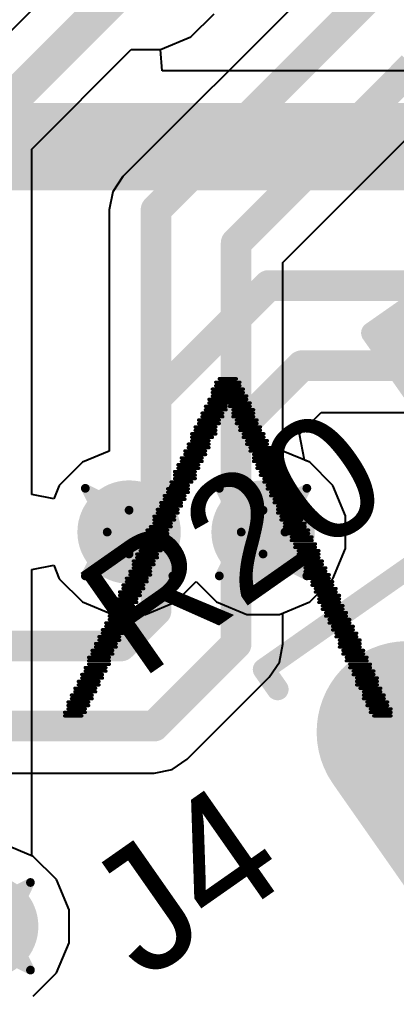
# Model space of a CAD drawing. Header units: inches. Extents: x -8 to 386, y -12 to 64.
# Drawn here: x 18.86 to 21.05, y -4.39 to 1.27 of the extents above; entities that cross this region are included whole.
import ezdxf

# ---------------------------------------------------------------- set-up
doc = ezdxf.new("R2010")
doc.units = ezdxf.units.IN
for name, color, linetype in [('Board_outline', 216, 'Continuous'), ('Bottom Layer', 5, 'Continuous'), ('Bottom Overlay', 54, 'Continuous'), ('Bottom Solder', 6, 'Continuous'), ('Drill Drawing', 1, 'Continuous'), ('Mechanical 13', 56, 'Continuous'), ('Multi-Layer', 9, 'Continuous'), ('Pad Holes', 156, 'Continuous'), ('Top Layer', 1, 'Continuous'), ('Top Overlay', 2, 'Continuous'), ('Top Paste', 8, 'Continuous'), ('Top Solder', 216, 'Continuous'), ('Via Holes', 16, 'Continuous')]:
    doc.layers.add(name, color=color, linetype=linetype)
doc.styles.add('Arial', font='', dxfattribs={"height": 0.2})
doc.styles.get('Arial').set_extended_font_data('Arial')

msp = doc.modelspace()

# ---------------------------------------------------------------- hatches: boundary and pattern name
at = {"layer": 'Bottom Layer'}
h = msp.add_hatch(color=5, dxfattribs=at)
edge = h.paths.add_edge_path()
edge.add_arc((19.4955, -1.7018), 0.3, 0, 360)
h = msp.add_hatch(color=5, dxfattribs=at)
edge = h.paths.add_edge_path()
edge.add_arc((20.2733, -1.7018), 0.3, 0, 360)
h = msp.add_hatch(color=5, dxfattribs=at)
edge = h.paths.add_edge_path()
edge.add_arc((21.6844, -3.6798), 0.425, 215, 395)
edge.add_line((22.0325, -3.4361), (21.4589, -2.6169))
edge.add_arc((21.1108, -2.8607), 0.425, 35, 215)
edge.add_line((20.7627, -3.1045), (21.3362, -3.9236))
h = msp.add_hatch(color=5, dxfattribs=at)
edge = h.paths.add_edge_path()
edge.add_arc((18.669, -3.9878), 0.3, 0, 360)
at = {"layer": 'Bottom Solder'}
h = msp.add_hatch(color=6, dxfattribs=at)
edge = h.paths.add_edge_path()
edge.add_arc((21.6844, -3.6798), 0.5266, 215, 395)
edge.add_line((22.1157, -3.3778), (21.5422, -2.5586))
edge.add_arc((21.1108, -2.8607), 0.5266, 35, 215)
edge.add_line((20.6794, -3.1627), (21.253, -3.9819))
at = {"layer": 'Multi-Layer'}
h = msp.add_hatch(color=9, dxfattribs=at)
edge = h.paths.add_edge_path()
edge.add_arc((21.6844, -3.6798), 0.425, 215, 395)
edge.add_line((22.0325, -3.4361), (21.4589, -2.6169))
edge.add_arc((21.1108, -2.8607), 0.425, 35, 215)
edge.add_line((20.7627, -3.1045), (21.3362, -3.9236))
at = {"layer": 'Pad Holes'}
h = msp.add_hatch(color=7, dxfattribs=at)
edge = h.paths.add_edge_path()
edge.add_arc((21.6844, -3.6798), 0.225, 215, 395)
edge.add_line((21.8687, -3.5508), (21.2951, -2.7316))
edge.add_arc((21.1108, -2.8607), 0.225, 35, 215)
edge.add_line((20.9265, -2.9897), (21.5001, -3.8089))
at = {"layer": 'Top Layer'}
for points in [[(21.6434, -0.1391), (22.1533, -0.8673), (21.5291, -1.3044), (21.0192, -0.5761)], [(23.5817, -7.2571), (25.3152, -6.0433), (22.4076, -1.8909), (20.6742, -3.1046)]]:
    msp.add_hatch(color=1, dxfattribs=at).paths.add_polyline_path(points)
h = msp.add_hatch(color=1, dxfattribs=at)
edge = h.paths.add_edge_path()
edge.add_arc((19.4955, -1.7018), 0.3, 0, 360)
h = msp.add_hatch(color=1, dxfattribs=at)
edge = h.paths.add_edge_path()
edge.add_arc((20.2733, -1.7018), 0.3, 0, 360)
h = msp.add_hatch(color=1, dxfattribs=at)
edge = h.paths.add_edge_path()
edge.add_arc((21.6844, -3.6798), 0.425, 215, 395)
edge.add_line((22.0325, -3.4361), (21.4589, -2.6169))
edge.add_arc((21.1108, -2.8607), 0.425, 35, 215)
edge.add_line((20.7627, -3.1045), (21.3362, -3.9236))
h = msp.add_hatch(color=1, dxfattribs=at)
edge = h.paths.add_edge_path()
edge.add_arc((18.669, -3.9878), 0.3, 0, 360)
at = {"layer": 'Top Paste'}
msp.add_hatch(color=8, dxfattribs=at).paths.add_polyline_path([(21.6434, -0.1391), (22.1533, -0.8673), (21.5291, -1.3044), (21.0192, -0.5761)])
at = {"layer": 'Top Solder'}
msp.add_hatch(color=216, dxfattribs=at).paths.add_polyline_path([(21.6683, 0.0024), (22.2948, -0.8923), (21.5041, -1.4459), (20.8777, -0.5512)])
h = msp.add_hatch(color=216, dxfattribs=at)
edge = h.paths.add_edge_path()
edge.add_arc((21.6844, -3.6798), 0.5266, 215, 395)
edge.add_line((22.1157, -3.3778), (21.5422, -2.5586))
edge.add_arc((21.1108, -2.8607), 0.5266, 35, 215)
edge.add_line((20.6794, -3.1627), (21.253, -3.9819))
at = {"layer": 'Via Holes'}
h = msp.add_hatch(color=7, dxfattribs=at)
edge = h.paths.add_edge_path()
edge.add_arc((19.4955, -1.7018), 0.15, 0, 360)
h = msp.add_hatch(color=7, dxfattribs=at)
edge = h.paths.add_edge_path()
edge.add_arc((20.2733, -1.7018), 0.15, 0, 360)

# ---------------------------------------------------------------- linework, layer by layer
at = {"layer": 'Board_outline', "const_width": 0.254}
msp.add_lwpolyline([(37.5368, 13.3604, 1), (-7.4632, 13.3604, 1)], format="xyb", close=True, dxfattribs=at)
at = {"layer": 'Bottom Layer'}
for p, q in [((19.8541, 1.1697), (19.9885, 1.3041)), ((19.6784, 1.097), (19.8541, 1.1697)), ((19.6873, 0.9737), (19.6784, 1.097)), ((29.434, 0.9737), (19.6873, 0.9737)), ((20.4844, -1.1346), (20.6104, -1.0085)), ((20.6104, -1.0085), (22.7728, -1.0085)), ((20.5142, -1.2844), (20.4844, -1.1346)), ((20.5439, -1.2967), (20.5142, -1.2844)), ((20.6783, -1.4311), (20.5439, -1.2967)), ((20.7511, -1.6068), (20.6783, -1.4311)), ((20.7511, -1.7968), (20.7511, -1.6068)), ((20.6783, -1.9725), (20.7511, -1.7968)), ((20.5439, -2.1069), (20.6783, -1.9725)), ((20.3887, -2.1712), (20.5439, -2.1069)), ((20.3887, -2.3515), (20.3887, -2.1712)), ((20.368, -2.4556), (20.3887, -2.3515)), ((20.3091, -2.5438), (20.368, -2.4556)), ((19.8336, -3.0193), (20.3091, -2.5438)), ((20.3091, -2.5438), (20.3091, -2.5438)), ((19.7454, -3.0782), (19.8336, -3.0193)), ((9.5901, -3.0989), (19.6413, -3.0989)), ((19.6413, -3.0989), (19.7454, -3.0782)), ((18.9397, -3.5827), (18.764, -3.51)), ((19.0741, -3.7171), (18.9397, -3.5827)), ((19.1468, -3.8928), (19.0741, -3.7171)), ((19.1468, -4.0828), (19.1468, -3.8928)), ((19.0741, -4.2585), (19.1468, -4.0828)), ((18.9397, -4.3929), (19.0741, -4.2585))]:
    msp.add_line(p, q, dxfattribs=at)
for points, const_width in [([(18.1864, 0.5334), (29.6164, 0.5334)], 0.508), ([(19.652, -0.9251), (20.3053, -0.2718)], 0.1778), ([(20.3053, -0.2718), (23.0779, -0.2718)], 0.1778), ([(20.1168, -1.1176), (20.4978, -0.7366)], 0.1778), ([(20.4978, -0.7366), (22.8854, -0.7366)], 0.1778), ([(19.652, -1.5453), (19.652, -0.9251)], 0.1778), ([(20.1168, -1.5453), (20.1168, -1.1176)], 0.1778), ([(19.4955, -1.7018), (19.652, -1.5453)], 0.1778), ([(20.1168, -1.5453), (20.2733, -1.7018)], 0.1778), ([(19.4955, -1.7018), (19.652, -1.8583)], 0.1778), ([(20.1168, -1.8583), (20.2733, -1.7018)], 0.1778), ([(19.652, -2.159), (19.652, -1.8583)], 0.1778), ([(20.1168, -2.3515), (20.1168, -1.8583)], 0.1778), ([(19.4488, -2.3622), (19.652, -2.159)], 0.1778), ([(19.6413, -2.827), (20.1168, -2.3515)], 0.1778), ([(10.2039, -2.3622), (19.4488, -2.3622)], 0.1778), ([(9.5901, -2.827), (19.6413, -2.827)], 0.1778)]:
    msp.add_lwpolyline(points, dxfattribs=dict(at, const_width=const_width))
at = {"layer": 'Bottom Layer', "const_width": 0.0889}
for points in [[(20.2608, -0.2718, 1), (20.3497, -0.2718, 1)], [(20.2608, -0.2718, 1), (20.3497, -0.2718, 1)], [(20.4534, -0.7366, 1), (20.5422, -0.7366, 1)], [(20.4534, -0.7366, 1), (20.5422, -0.7366, 1)], [(19.6075, -0.9251, 1), (19.6964, -0.9251, 1)], [(19.6075, -0.9251, 1), (19.6964, -0.9251, 1)], [(20.0724, -1.1176, 1), (20.1612, -1.1176, 1)], [(20.0724, -1.1176, 1), (20.1612, -1.1176, 1)], [(19.6075, -1.5453, 1), (19.6964, -1.5453, 1)], [(19.6075, -1.5453, 1), (19.6964, -1.5453, 1)], [(20.0724, -1.5453, 1), (20.1612, -1.5453, 1)], [(20.0724, -1.5453, 1), (20.1612, -1.5453, 1)], [(19.451, -1.7018, 1), (19.5399, -1.7018, 1)], [(19.451, -1.7018, 1), (19.5399, -1.7018, 1)], [(20.2288, -1.7018, 1), (20.3177, -1.7018, 1)], [(20.2288, -1.7018, 1), (20.3177, -1.7018, 1)], [(19.6075, -1.8583, 1), (19.6964, -1.8583, 1)], [(19.6075, -1.8583, 1), (19.6964, -1.8583, 1)], [(20.0724, -1.8583, 1), (20.1612, -1.8583, 1)], [(20.0724, -1.8583, 1), (20.1612, -1.8583, 1)], [(19.6075, -2.159, 1), (19.6964, -2.159, 1)], [(19.6075, -2.159, 1), (19.6964, -2.159, 1)], [(20.0724, -2.3515, 1), (20.1612, -2.3515, 1)], [(20.0724, -2.3515, 1), (20.1612, -2.3515, 1)], [(19.4043, -2.3622, 1), (19.4932, -2.3622, 1)], [(19.4043, -2.3622, 1), (19.4932, -2.3622, 1)], [(19.5969, -2.827, 1), (19.6858, -2.827, 1)], [(19.5969, -2.827, 1), (19.6858, -2.827, 1)]]:
    msp.add_lwpolyline(points, format="xyb", close=True, dxfattribs=at)
at = {"layer": 'Bottom Overlay', "const_width": 0.0199}
for points in [[(19.9988, -0.833), (20.1384, -0.833)], [(19.9988, -0.8529), (20.1384, -0.8529)], [(20.0188, -0.813), (20.1185, -0.813)], [(19.9789, -0.8729), (20.1583, -0.8729)], [(19.9789, -0.8928), (20.1583, -0.8928)], [(19.9789, -0.9127), (20.1783, -0.9127)], [(19.9589, -0.9327), (20.1783, -0.9327)], [(19.9589, -0.9526), (20.1982, -0.9526)], [(19.9191, -1.0124), (20.0387, -1.0124)], [(19.939, -0.9726), (20.0586, -0.9726)], [(19.939, -0.9925), (20.0586, -0.9925)], [(20.0786, -0.9726), (20.1982, -0.9726)], [(20.0985, -0.9925), (20.2182, -0.9925)], [(20.0985, -1.0124), (20.2182, -1.0124)], [(19.8991, -1.0523), (20.0188, -1.0523)], [(19.8991, -1.0723), (20.0188, -1.0723)], [(19.9191, -1.0324), (20.0387, -1.0324)], [(20.0985, -1.0324), (20.2182, -1.0324)], [(20.1185, -1.0523), (20.2381, -1.0523)], [(20.1185, -1.0723), (20.2381, -1.0723)], [(19.8592, -1.1321), (19.9988, -1.1321)], [(19.8792, -1.0922), (19.9988, -1.0922)], [(19.8792, -1.1121), (19.9988, -1.1121)], [(20.1384, -1.0922), (20.258, -1.0922)], [(20.1384, -1.1121), (20.258, -1.1121)], [(20.1583, -1.1321), (20.278, -1.1321)], [(19.8393, -1.1919), (19.9589, -1.1919)], [(19.8592, -1.152), (19.9789, -1.152)], [(19.8592, -1.172), (19.9589, -1.172)], [(20.1583, -1.152), (20.278, -1.152)], [(20.1783, -1.172), (20.2979, -1.172)], [(20.1783, -1.1919), (20.2979, -1.1919)], [(19.8194, -1.2318), (19.939, -1.2318)], [(19.8194, -1.2517), (19.939, -1.2517)], [(19.8393, -1.2118), (19.9589, -1.2118)], [(20.1982, -1.2118), (20.3179, -1.2118)], [(20.1982, -1.2318), (20.3179, -1.2318)], [(20.2182, -1.2517), (20.3378, -1.2517)], [(19.7795, -1.3115), (19.8991, -1.3115)], [(19.7994, -1.2717), (19.9191, -1.2717)], [(19.7994, -1.2916), (19.9191, -1.2916)], [(20.2182, -1.2717), (20.3378, -1.2717)], [(20.2182, -1.2916), (20.3378, -1.2916)], [(20.2381, -1.3115), (20.3577, -1.3115)], [(19.7595, -1.3514), (19.8792, -1.3514)], [(19.7795, -1.3315), (19.8991, -1.3315)], [(20.2381, -1.3315), (20.3577, -1.3315)], [(20.258, -1.3514), (20.3777, -1.3514)], [(19.7396, -1.4112), (19.8592, -1.4112)], [(19.7595, -1.3714), (19.8792, -1.3714)], [(19.7595, -1.3913), (19.8792, -1.3913)], [(20.258, -1.3714), (20.3777, -1.3714)], [(20.278, -1.3913), (20.3976, -1.3913)], [(20.278, -1.4112), (20.3976, -1.4112)], [(19.7197, -1.4511), (19.8393, -1.4511)], [(19.7197, -1.4711), (19.8393, -1.4711)], [(19.7396, -1.4312), (19.8393, -1.4312)], [(20.2979, -1.4312), (20.4176, -1.4312)], [(20.2979, -1.4511), (20.4176, -1.4511)], [(20.3179, -1.4711), (20.4375, -1.4711)], [(19.6798, -1.5309), (19.7994, -1.5309)], [(19.6997, -1.491), (19.8194, -1.491)], [(19.6997, -1.5109), (19.8194, -1.5109)], [(20.3179, -1.491), (20.4375, -1.491)], [(20.3378, -1.5109), (20.4574, -1.5109)], [(20.3378, -1.5309), (20.4574, -1.5309)], [(19.6598, -1.5708), (19.7795, -1.5708)], [(19.6598, -1.5907), (19.7795, -1.5907)], [(19.6798, -1.5508), (19.7994, -1.5508)], [(20.3577, -1.5508), (20.4574, -1.5508)], [(20.3577, -1.5708), (20.4774, -1.5708)], [(20.3577, -1.5907), (20.4774, -1.5907)], [(19.6399, -1.6106), (19.7595, -1.6106)], [(19.6399, -1.6306), (19.7595, -1.6306)], [(19.6399, -1.6505), (19.7396, -1.6505)], [(20.3777, -1.6106), (20.4973, -1.6106)], [(20.3777, -1.6306), (20.4973, -1.6306)], [(20.3976, -1.6505), (20.5173, -1.6505)], [(19.6, -1.6904), (19.7197, -1.6904)], [(19.62, -1.6705), (19.7396, -1.6705)], [(20.3976, -1.6705), (20.5173, -1.6705)], [(20.4176, -1.6904), (20.5372, -1.6904)], [(19.5801, -1.7502), (19.6997, -1.7502)], [(19.6, -1.7103), (19.7197, -1.7103)], [(19.6, -1.7303), (19.7197, -1.7303)], [(20.4176, -1.7103), (20.5372, -1.7103)], [(20.4375, -1.7303), (20.5571, -1.7303)], [(20.4375, -1.7502), (20.5571, -1.7502)], [(19.5601, -1.7901), (19.6798, -1.7901)], [(19.5601, -1.81), (19.6798, -1.81)], [(19.5801, -1.7702), (19.6997, -1.7702)], [(20.4574, -1.7702), (20.5771, -1.7702)], [(20.4574, -1.7901), (20.5771, -1.7901)], [(20.4774, -1.81), (20.597, -1.81)], [(19.5202, -1.8699), (19.6399, -1.8699)], [(19.5402, -1.83), (19.6598, -1.83)], [(19.5402, -1.8499), (19.6598, -1.8499)], [(20.4774, -1.83), (20.597, -1.83)], [(20.4774, -1.8499), (20.597, -1.8499)], [(20.4973, -1.8699), (20.617, -1.8699)], [(19.5003, -1.9297), (19.62, -1.9297)], [(19.5202, -1.8898), (19.6399, -1.8898)], [(19.5202, -1.9097), (19.62, -1.9097)], [(20.4973, -1.8898), (20.617, -1.8898)], [(20.5173, -1.9097), (20.6369, -1.9097)], [(20.5173, -1.9297), (20.6369, -1.9297)], [(19.4804, -1.9696), (19.6, -1.9696)], [(19.4804, -1.9895), (19.6, -1.9895)], [(19.5003, -1.9496), (19.62, -1.9496)], [(20.5372, -1.9496), (20.6568, -1.9496)], [(20.5372, -1.9696), (20.6568, -1.9696)], [(20.5571, -1.9895), (20.6768, -1.9895)], [(19.4604, -2.0094), (19.5801, -2.0094)], [(19.4604, -2.0294), (19.5801, -2.0294)], [(20.5571, -2.0094), (20.6768, -2.0094)], [(20.5771, -2.0294), (20.6967, -2.0294)], [(19.4205, -2.0892), (19.5402, -2.0892)], [(19.4405, -2.0493), (19.5601, -2.0493)], [(19.4405, -2.0693), (19.5601, -2.0693)], [(20.5771, -2.0493), (20.6967, -2.0493)], [(20.597, -2.0693), (20.7167, -2.0693)], [(20.597, -2.0892), (20.7167, -2.0892)], [(19.4006, -2.1291), (19.5202, -2.1291)], [(19.4006, -2.149), (19.5202, -2.149)], [(19.4205, -2.1091), (19.5402, -2.1091)], [(20.597, -2.1091), (20.7167, -2.1091)], [(20.617, -2.1291), (20.7366, -2.1291)], [(20.617, -2.149), (20.7366, -2.149)], [(19.3807, -2.169), (19.5003, -2.169)], [(19.3807, -2.1889), (19.5003, -2.1889)], [(19.3807, -2.2089), (19.5003, -2.2089)], [(20.6369, -2.169), (20.7565, -2.169)], [(20.6369, -2.1889), (20.7565, -2.1889)], [(20.6568, -2.2089), (20.7765, -2.2089)], [(19.3408, -2.2687), (19.4604, -2.2687)], [(19.3607, -2.2288), (19.4804, -2.2288)], [(19.3607, -2.2487), (19.4604, -2.2487)], [(20.6568, -2.2288), (20.7765, -2.2288)], [(20.6768, -2.2487), (20.7964, -2.2487)], [(20.6768, -2.2687), (20.7964, -2.2687)], [(19.3208, -2.3086), (19.4405, -2.3086)], [(19.3208, -2.3285), (19.4405, -2.3285)], [(19.3408, -2.2886), (19.4604, -2.2886)], [(20.6967, -2.2886), (20.8164, -2.2886)], [(20.6967, -2.3086), (20.8164, -2.3086)], [(20.7167, -2.3285), (20.8363, -2.3285)], [(19.3009, -2.3484), (19.4205, -2.3484)], [(19.3009, -2.3684), (19.4205, -2.3684)], [(20.7167, -2.3484), (20.8363, -2.3484)], [(20.7167, -2.3684), (20.8363, -2.3684)], [(19.261, -2.4282), (19.3807, -2.4282)], [(19.281, -2.3883), (19.4006, -2.3883)], [(19.281, -2.4083), (19.4006, -2.4083)], [(20.7366, -2.3883), (20.8562, -2.3883)], [(20.7366, -2.4083), (20.8562, -2.4083)], [(20.7565, -2.4282), (20.8762, -2.4282)], [(19.2411, -2.488), (19.3607, -2.488)], [(19.261, -2.4481), (19.3807, -2.4481)], [(19.261, -2.4681), (19.3807, -2.4681)], [(20.7565, -2.4481), (20.8762, -2.4481)], [(20.7765, -2.4681), (20.8961, -2.4681)], [(20.7765, -2.488), (20.8961, -2.488)], [(19.2211, -2.5279), (19.3408, -2.5279)], [(19.2211, -2.5478), (19.3408, -2.5478)], [(19.2411, -2.508), (19.3607, -2.508)], [(20.7964, -2.508), (20.9161, -2.508)], [(20.7964, -2.5279), (20.9161, -2.5279)], [(20.8164, -2.5478), (20.936, -2.5478)], [(19.1813, -2.6077), (19.3009, -2.6077)], [(19.2012, -2.5678), (19.3208, -2.5678)], [(19.2012, -2.5877), (19.3208, -2.5877)], [(20.8164, -2.5678), (20.936, -2.5678)], [(20.8164, -2.5877), (20.936, -2.5877)], [(20.8363, -2.6077), (20.9559, -2.6077)], [(19.1613, -2.6475), (19.281, -2.6475)], [(19.1613, -2.6675), (19.281, -2.6675)], [(19.1813, -2.6276), (19.3009, -2.6276)], [(20.8562, -2.6276), (20.9559, -2.6276)], [(20.8562, -2.6475), (20.9759, -2.6475)], [(20.8562, -2.6675), (20.9759, -2.6675)], [(19.1414, -2.6874), (19.261, -2.6874)], [(19.1414, -2.7074), (19.261, -2.7074)], [(20.8762, -2.6874), (20.9958, -2.6874)], [(20.8762, -2.7074), (20.9958, -2.7074)], [(19.1214, -2.7472), (19.2411, -2.7472)], [(19.1214, -2.7672), (19.2211, -2.7672)], [(19.1414, -2.7273), (19.2411, -2.7273)], [(20.8961, -2.7273), (21.0158, -2.7273)], [(20.8961, -2.7472), (21.0158, -2.7472)], [(20.9161, -2.7672), (21.0158, -2.7672)]]:
    msp.add_lwpolyline(points, dxfattribs=at)
at = {"layer": 'Bottom Overlay', "const_width": 0.00997}
for points in [[(19.9938, -0.833, 1), (20.0038, -0.833, 1)], [(19.9938, -0.8529, 1), (20.0038, -0.8529, 1)], [(20.0138, -0.813, 1), (20.0237, -0.813, 1)], [(20.1135, -0.813, 1), (20.1234, -0.813, 1)], [(20.1334, -0.833, 1), (20.1434, -0.833, 1)], [(20.1334, -0.8529, 1), (20.1434, -0.8529, 1)], [(19.9739, -0.8729, 1), (19.9839, -0.8729, 1)], [(19.9739, -0.8928, 1), (19.9839, -0.8928, 1)], [(19.9739, -0.9127, 1), (19.9839, -0.9127, 1)], [(20.1534, -0.8729, 1), (20.1633, -0.8729, 1)], [(20.1534, -0.8928, 1), (20.1633, -0.8928, 1)], [(20.1733, -0.9127, 1), (20.1833, -0.9127, 1)], [(19.954, -0.9327, 1), (19.9639, -0.9327, 1)], [(19.954, -0.9526, 1), (19.9639, -0.9526, 1)], [(20.1733, -0.9327, 1), (20.1833, -0.9327, 1)], [(20.1932, -0.9526, 1), (20.2032, -0.9526, 1)], [(19.9141, -1.0124, 1), (19.924, -1.0124, 1)], [(19.934, -0.9726, 1), (19.944, -0.9726, 1)], [(19.934, -0.9925, 1), (19.944, -0.9925, 1)], [(20.0337, -1.0124, 1), (20.0437, -1.0124, 1)], [(20.0537, -0.9726, 1), (20.0636, -0.9726, 1)], [(20.0537, -0.9925, 1), (20.0636, -0.9925, 1)], [(20.0736, -0.9726, 1), (20.0836, -0.9726, 1)], [(20.0935, -0.9925, 1), (20.1035, -0.9925, 1)], [(20.0935, -1.0124, 1), (20.1035, -1.0124, 1)], [(20.1932, -0.9726, 1), (20.2032, -0.9726, 1)], [(20.2132, -0.9925, 1), (20.2231, -0.9925, 1)], [(20.2132, -1.0124, 1), (20.2231, -1.0124, 1)], [(19.8941, -1.0523, 1), (19.9041, -1.0523, 1)], [(19.8941, -1.0723, 1), (19.9041, -1.0723, 1)], [(19.9141, -1.0324, 1), (19.924, -1.0324, 1)], [(20.0138, -1.0523, 1), (20.0237, -1.0523, 1)], [(20.0138, -1.0723, 1), (20.0237, -1.0723, 1)], [(20.0337, -1.0324, 1), (20.0437, -1.0324, 1)], [(20.0935, -1.0324, 1), (20.1035, -1.0324, 1)], [(20.1135, -1.0523, 1), (20.1234, -1.0523, 1)], [(20.1135, -1.0723, 1), (20.1234, -1.0723, 1)], [(20.2132, -1.0324, 1), (20.2231, -1.0324, 1)], [(20.2331, -1.0523, 1), (20.2431, -1.0523, 1)], [(20.2331, -1.0723, 1), (20.2431, -1.0723, 1)], [(19.8542, -1.1321, 1), (19.8642, -1.1321, 1)], [(19.8742, -1.0922, 1), (19.8842, -1.0922, 1)], [(19.8742, -1.1121, 1), (19.8842, -1.1121, 1)], [(19.9938, -1.0922, 1), (20.0038, -1.0922, 1)], [(19.9938, -1.1121, 1), (20.0038, -1.1121, 1)], [(19.9938, -1.1321, 1), (20.0038, -1.1321, 1)], [(20.1334, -1.0922, 1), (20.1434, -1.0922, 1)], [(20.1334, -1.1121, 1), (20.1434, -1.1121, 1)], [(20.1534, -1.1321, 1), (20.1633, -1.1321, 1)], [(20.2531, -1.0922, 1), (20.263, -1.0922, 1)], [(20.2531, -1.1121, 1), (20.263, -1.1121, 1)], [(20.273, -1.1321, 1), (20.283, -1.1321, 1)], [(19.8343, -1.1919, 1), (19.8443, -1.1919, 1)], [(19.8542, -1.152, 1), (19.8642, -1.152, 1)], [(19.8542, -1.172, 1), (19.8642, -1.172, 1)], [(19.954, -1.172, 1), (19.9639, -1.172, 1)], [(19.954, -1.1919, 1), (19.9639, -1.1919, 1)], [(19.9739, -1.152, 1), (19.9839, -1.152, 1)], [(20.1534, -1.152, 1), (20.1633, -1.152, 1)], [(20.1733, -1.172, 1), (20.1833, -1.172, 1)], [(20.1733, -1.1919, 1), (20.1833, -1.1919, 1)], [(20.273, -1.152, 1), (20.283, -1.152, 1)], [(20.2929, -1.172, 1), (20.3029, -1.172, 1)], [(20.2929, -1.1919, 1), (20.3029, -1.1919, 1)], [(19.8144, -1.2318, 1), (19.8243, -1.2318, 1)], [(19.8144, -1.2517, 1), (19.8243, -1.2517, 1)], [(19.8343, -1.2118, 1), (19.8443, -1.2118, 1)], [(19.934, -1.2318, 1), (19.944, -1.2318, 1)], [(19.934, -1.2517, 1), (19.944, -1.2517, 1)], [(19.954, -1.2118, 1), (19.9639, -1.2118, 1)], [(20.1932, -1.2118, 1), (20.2032, -1.2118, 1)], [(20.1932, -1.2318, 1), (20.2032, -1.2318, 1)], [(20.2132, -1.2517, 1), (20.2231, -1.2517, 1)], [(20.3129, -1.2118, 1), (20.3228, -1.2118, 1)], [(20.3129, -1.2318, 1), (20.3228, -1.2318, 1)], [(20.3328, -1.2517, 1), (20.3428, -1.2517, 1)], [(19.7745, -1.3115, 1), (19.7845, -1.3115, 1)], [(19.7944, -1.2717, 1), (19.8044, -1.2717, 1)], [(19.7944, -1.2916, 1), (19.8044, -1.2916, 1)], [(19.8941, -1.3115, 1), (19.9041, -1.3115, 1)], [(19.9141, -1.2717, 1), (19.924, -1.2717, 1)], [(19.9141, -1.2916, 1), (19.924, -1.2916, 1)], [(20.2132, -1.2717, 1), (20.2231, -1.2717, 1)], [(20.2132, -1.2916, 1), (20.2231, -1.2916, 1)], [(20.2331, -1.3115, 1), (20.2431, -1.3115, 1)], [(20.3328, -1.2717, 1), (20.3428, -1.2717, 1)], [(20.3328, -1.2916, 1), (20.3428, -1.2916, 1)], [(20.3528, -1.3115, 1), (20.3627, -1.3115, 1)], [(19.7545, -1.3514, 1), (19.7645, -1.3514, 1)], [(19.7745, -1.3315, 1), (19.7845, -1.3315, 1)], [(19.8742, -1.3514, 1), (19.8842, -1.3514, 1)], [(19.8941, -1.3315, 1), (19.9041, -1.3315, 1)], [(20.2331, -1.3315, 1), (20.2431, -1.3315, 1)], [(20.2531, -1.3514, 1), (20.263, -1.3514, 1)], [(20.3528, -1.3315, 1), (20.3627, -1.3315, 1)], [(20.3727, -1.3514, 1), (20.3827, -1.3514, 1)], [(19.7346, -1.4112, 1), (19.7446, -1.4112, 1)], [(19.7545, -1.3714, 1), (19.7645, -1.3714, 1)], [(19.7545, -1.3913, 1), (19.7645, -1.3913, 1)], [(19.8542, -1.4112, 1), (19.8642, -1.4112, 1)], [(19.8742, -1.3714, 1), (19.8842, -1.3714, 1)], [(19.8742, -1.3913, 1), (19.8842, -1.3913, 1)], [(20.2531, -1.3714, 1), (20.263, -1.3714, 1)], [(20.273, -1.3913, 1), (20.283, -1.3913, 1)], [(20.273, -1.4112, 1), (20.283, -1.4112, 1)], [(20.3727, -1.3714, 1), (20.3827, -1.3714, 1)], [(20.3926, -1.3913, 1), (20.4026, -1.3913, 1)], [(20.3926, -1.4112, 1), (20.4026, -1.4112, 1)], [(19.7147, -1.4511, 1), (19.7246, -1.4511, 1)], [(19.7147, -1.4711, 1), (19.7246, -1.4711, 1)], [(19.7346, -1.4312, 1), (19.7446, -1.4312, 1)], [(19.8343, -1.4312, 1), (19.8443, -1.4312, 1)], [(19.8343, -1.4511, 1), (19.8443, -1.4511, 1)], [(19.8343, -1.4711, 1), (19.8443, -1.4711, 1)], [(20.2929, -1.4312, 1), (20.3029, -1.4312, 1)], [(20.2929, -1.4511, 1), (20.3029, -1.4511, 1)], [(20.3129, -1.4711, 1), (20.3228, -1.4711, 1)], [(20.4126, -1.4312, 1), (20.4225, -1.4312, 1)], [(20.4126, -1.4511, 1), (20.4225, -1.4511, 1)], [(20.4325, -1.4711, 1), (20.4425, -1.4711, 1)], [(19.6748, -1.5309, 1), (19.6848, -1.5309, 1)], [(19.6947, -1.491, 1), (19.7047, -1.491, 1)], [(19.6947, -1.5109, 1), (19.7047, -1.5109, 1)], [(19.7944, -1.5309, 1), (19.8044, -1.5309, 1)], [(19.8144, -1.491, 1), (19.8243, -1.491, 1)], [(19.8144, -1.5109, 1), (19.8243, -1.5109, 1)], [(20.3129, -1.491, 1), (20.3228, -1.491, 1)], [(20.3328, -1.5109, 1), (20.3428, -1.5109, 1)], [(20.3328, -1.5309, 1), (20.3428, -1.5309, 1)], [(20.4325, -1.491, 1), (20.4425, -1.491, 1)], [(20.4525, -1.5109, 1), (20.4624, -1.5109, 1)], [(20.4525, -1.5309, 1), (20.4624, -1.5309, 1)], [(19.6548, -1.5708, 1), (19.6648, -1.5708, 1)], [(19.6548, -1.5907, 1), (19.6648, -1.5907, 1)], [(19.6748, -1.5508, 1), (19.6848, -1.5508, 1)], [(19.7745, -1.5708, 1), (19.7845, -1.5708, 1)], [(19.7745, -1.5907, 1), (19.7845, -1.5907, 1)], [(19.7944, -1.5508, 1), (19.8044, -1.5508, 1)], [(20.3528, -1.5508, 1), (20.3627, -1.5508, 1)], [(20.3528, -1.5708, 1), (20.3627, -1.5708, 1)], [(20.3528, -1.5907, 1), (20.3627, -1.5907, 1)], [(20.4525, -1.5508, 1), (20.4624, -1.5508, 1)], [(20.4724, -1.5708, 1), (20.4824, -1.5708, 1)], [(20.4724, -1.5907, 1), (20.4824, -1.5907, 1)], [(19.6349, -1.6106, 1), (19.6449, -1.6106, 1)], [(19.6349, -1.6306, 1), (19.6449, -1.6306, 1)], [(19.6349, -1.6505, 1), (19.6449, -1.6505, 1)], [(19.7346, -1.6505, 1), (19.7446, -1.6505, 1)], [(19.7545, -1.6106, 1), (19.7645, -1.6106, 1)], [(19.7545, -1.6306, 1), (19.7645, -1.6306, 1)], [(20.3727, -1.6106, 1), (20.3827, -1.6106, 1)], [(20.3727, -1.6306, 1), (20.3827, -1.6306, 1)], [(20.3926, -1.6505, 1), (20.4026, -1.6505, 1)], [(20.4923, -1.6106, 1), (20.5023, -1.6106, 1)], [(20.4923, -1.6306, 1), (20.5023, -1.6306, 1)], [(20.5123, -1.6505, 1), (20.5222, -1.6505, 1)], [(19.595, -1.6904, 1), (19.605, -1.6904, 1)], [(19.615, -1.6705, 1), (19.6249, -1.6705, 1)], [(19.7147, -1.6904, 1), (19.7246, -1.6904, 1)], [(19.7346, -1.6705, 1), (19.7446, -1.6705, 1)], [(20.3926, -1.6705, 1), (20.4026, -1.6705, 1)], [(20.4126, -1.6904, 1), (20.4225, -1.6904, 1)], [(20.5123, -1.6705, 1), (20.5222, -1.6705, 1)], [(20.5322, -1.6904, 1), (20.5422, -1.6904, 1)], [(19.5751, -1.7502, 1), (19.5851, -1.7502, 1)], [(19.595, -1.7103, 1), (19.605, -1.7103, 1)], [(19.595, -1.7303, 1), (19.605, -1.7303, 1)], [(19.6947, -1.7502, 1), (19.7047, -1.7502, 1)], [(19.7147, -1.7103, 1), (19.7246, -1.7103, 1)], [(19.7147, -1.7303, 1), (19.7246, -1.7303, 1)], [(20.4126, -1.7103, 1), (20.4225, -1.7103, 1)], [(20.4325, -1.7303, 1), (20.4425, -1.7303, 1)], [(20.4325, -1.7502, 1), (20.4425, -1.7502, 1)], [(20.5322, -1.7103, 1), (20.5422, -1.7103, 1)], [(20.5522, -1.7303, 1), (20.5621, -1.7303, 1)], [(20.5522, -1.7502, 1), (20.5621, -1.7502, 1)], [(19.5551, -1.7901, 1), (19.5651, -1.7901, 1)], [(19.5551, -1.81, 1), (19.5651, -1.81, 1)], [(19.5751, -1.7702, 1), (19.5851, -1.7702, 1)], [(19.6748, -1.7901, 1), (19.6848, -1.7901, 1)], [(19.6748, -1.81, 1), (19.6848, -1.81, 1)], [(19.6947, -1.7702, 1), (19.7047, -1.7702, 1)], [(20.4525, -1.7702, 1), (20.4624, -1.7702, 1)], [(20.4525, -1.7901, 1), (20.4624, -1.7901, 1)], [(20.4724, -1.81, 1), (20.4824, -1.81, 1)], [(20.5721, -1.7702, 1), (20.5821, -1.7702, 1)], [(20.5721, -1.7901, 1), (20.5821, -1.7901, 1)], [(20.592, -1.81, 1), (20.602, -1.81, 1)], [(19.5153, -1.8699, 1), (19.5252, -1.8699, 1)], [(19.5352, -1.83, 1), (19.5452, -1.83, 1)], [(19.5352, -1.8499, 1), (19.5452, -1.8499, 1)], [(19.6349, -1.8699, 1), (19.6449, -1.8699, 1)], [(19.6548, -1.83, 1), (19.6648, -1.83, 1)], [(19.6548, -1.8499, 1), (19.6648, -1.8499, 1)], [(20.4724, -1.83, 1), (20.4824, -1.83, 1)], [(20.4724, -1.8499, 1), (20.4824, -1.8499, 1)], [(20.4923, -1.8699, 1), (20.5023, -1.8699, 1)], [(20.592, -1.83, 1), (20.602, -1.83, 1)], [(20.592, -1.8499, 1), (20.602, -1.8499, 1)], [(20.612, -1.8699, 1), (20.6219, -1.8699, 1)], [(19.4953, -1.9297, 1), (19.5053, -1.9297, 1)], [(19.5153, -1.8898, 1), (19.5252, -1.8898, 1)], [(19.5153, -1.9097, 1), (19.5252, -1.9097, 1)], [(19.615, -1.9097, 1), (19.6249, -1.9097, 1)], [(19.615, -1.9297, 1), (19.6249, -1.9297, 1)], [(19.6349, -1.8898, 1), (19.6449, -1.8898, 1)], [(20.4923, -1.8898, 1), (20.5023, -1.8898, 1)], [(20.5123, -1.9097, 1), (20.5222, -1.9097, 1)], [(20.5123, -1.9297, 1), (20.5222, -1.9297, 1)], [(20.612, -1.8898, 1), (20.6219, -1.8898, 1)], [(20.6319, -1.9097, 1), (20.6419, -1.9097, 1)], [(20.6319, -1.9297, 1), (20.6419, -1.9297, 1)], [(19.4754, -1.9696, 1), (19.4854, -1.9696, 1)], [(19.4754, -1.9895, 1), (19.4854, -1.9895, 1)], [(19.4953, -1.9496, 1), (19.5053, -1.9496, 1)], [(19.595, -1.9696, 1), (19.605, -1.9696, 1)], [(19.595, -1.9895, 1), (19.605, -1.9895, 1)], [(19.615, -1.9496, 1), (19.6249, -1.9496, 1)], [(20.5322, -1.9496, 1), (20.5422, -1.9496, 1)], [(20.5322, -1.9696, 1), (20.5422, -1.9696, 1)], [(20.5522, -1.9895, 1), (20.5621, -1.9895, 1)], [(20.6519, -1.9496, 1), (20.6618, -1.9496, 1)], [(20.6519, -1.9696, 1), (20.6618, -1.9696, 1)], [(20.6718, -1.9895, 1), (20.6818, -1.9895, 1)], [(19.4554, -2.0094, 1), (19.4654, -2.0094, 1)], [(19.4554, -2.0294, 1), (19.4654, -2.0294, 1)], [(19.5751, -2.0094, 1), (19.5851, -2.0094, 1)], [(19.5751, -2.0294, 1), (19.5851, -2.0294, 1)], [(20.5522, -2.0094, 1), (20.5621, -2.0094, 1)], [(20.5721, -2.0294, 1), (20.5821, -2.0294, 1)], [(20.6718, -2.0094, 1), (20.6818, -2.0094, 1)], [(20.6917, -2.0294, 1), (20.7017, -2.0294, 1)], [(19.4156, -2.0892, 1), (19.4255, -2.0892, 1)], [(19.4355, -2.0493, 1), (19.4455, -2.0493, 1)], [(19.4355, -2.0693, 1), (19.4455, -2.0693, 1)], [(19.5352, -2.0892, 1), (19.5452, -2.0892, 1)], [(19.5551, -2.0493, 1), (19.5651, -2.0493, 1)], [(19.5551, -2.0693, 1), (19.5651, -2.0693, 1)], [(20.5721, -2.0493, 1), (20.5821, -2.0493, 1)], [(20.592, -2.0693, 1), (20.602, -2.0693, 1)], [(20.592, -2.0892, 1), (20.602, -2.0892, 1)], [(20.6917, -2.0493, 1), (20.7017, -2.0493, 1)], [(20.7117, -2.0693, 1), (20.7216, -2.0693, 1)], [(20.7117, -2.0892, 1), (20.7216, -2.0892, 1)], [(19.3956, -2.1291, 1), (19.4056, -2.1291, 1)], [(19.3956, -2.149, 1), (19.4056, -2.149, 1)], [(19.4156, -2.1091, 1), (19.4255, -2.1091, 1)], [(19.5153, -2.1291, 1), (19.5252, -2.1291, 1)], [(19.5153, -2.149, 1), (19.5252, -2.149, 1)], [(19.5352, -2.1091, 1), (19.5452, -2.1091, 1)], [(20.592, -2.1091, 1), (20.602, -2.1091, 1)], [(20.612, -2.1291, 1), (20.6219, -2.1291, 1)], [(20.612, -2.149, 1), (20.6219, -2.149, 1)], [(20.7117, -2.1091, 1), (20.7216, -2.1091, 1)], [(20.7316, -2.1291, 1), (20.7416, -2.1291, 1)], [(20.7316, -2.149, 1), (20.7416, -2.149, 1)], [(19.3757, -2.169, 1), (19.3857, -2.169, 1)], [(19.3757, -2.1889, 1), (19.3857, -2.1889, 1)], [(19.3757, -2.2089, 1), (19.3857, -2.2089, 1)], [(19.4953, -2.169, 1), (19.5053, -2.169, 1)], [(19.4953, -2.1889, 1), (19.5053, -2.1889, 1)], [(19.4953, -2.2089, 1), (19.5053, -2.2089, 1)], [(20.6319, -2.169, 1), (20.6419, -2.169, 1)], [(20.6319, -2.1889, 1), (20.6419, -2.1889, 1)], [(20.6519, -2.2089, 1), (20.6618, -2.2089, 1)], [(20.7516, -2.169, 1), (20.7615, -2.169, 1)], [(20.7516, -2.1889, 1), (20.7615, -2.1889, 1)], [(20.7715, -2.2089, 1), (20.7815, -2.2089, 1)], [(19.3358, -2.2687, 1), (19.3458, -2.2687, 1)], [(19.3557, -2.2288, 1), (19.3657, -2.2288, 1)], [(19.3557, -2.2487, 1), (19.3657, -2.2487, 1)], [(19.4554, -2.2487, 1), (19.4654, -2.2487, 1)], [(19.4554, -2.2687, 1), (19.4654, -2.2687, 1)], [(19.4754, -2.2288, 1), (19.4854, -2.2288, 1)], [(20.6519, -2.2288, 1), (20.6618, -2.2288, 1)], [(20.6718, -2.2487, 1), (20.6818, -2.2487, 1)], [(20.6718, -2.2687, 1), (20.6818, -2.2687, 1)], [(20.7715, -2.2288, 1), (20.7815, -2.2288, 1)], [(20.7914, -2.2487, 1), (20.8014, -2.2487, 1)], [(20.7914, -2.2687, 1), (20.8014, -2.2687, 1)], [(19.3159, -2.3086, 1), (19.3258, -2.3086, 1)], [(19.3159, -2.3285, 1), (19.3258, -2.3285, 1)], [(19.3358, -2.2886, 1), (19.3458, -2.2886, 1)], [(19.4355, -2.3086, 1), (19.4455, -2.3086, 1)], [(19.4355, -2.3285, 1), (19.4455, -2.3285, 1)], [(19.4554, -2.2886, 1), (19.4654, -2.2886, 1)], [(20.6917, -2.2886, 1), (20.7017, -2.2886, 1)], [(20.6917, -2.3086, 1), (20.7017, -2.3086, 1)], [(20.7117, -2.3285, 1), (20.7216, -2.3285, 1)], [(20.8114, -2.2886, 1), (20.8213, -2.2886, 1)], [(20.8114, -2.3086, 1), (20.8213, -2.3086, 1)], [(20.8313, -2.3285, 1), (20.8413, -2.3285, 1)], [(19.2959, -2.3484, 1), (19.3059, -2.3484, 1)], [(19.2959, -2.3684, 1), (19.3059, -2.3684, 1)], [(19.4156, -2.3484, 1), (19.4255, -2.3484, 1)], [(19.4156, -2.3684, 1), (19.4255, -2.3684, 1)], [(20.7117, -2.3484, 1), (20.7216, -2.3484, 1)], [(20.7117, -2.3684, 1), (20.7216, -2.3684, 1)], [(20.8313, -2.3484, 1), (20.8413, -2.3484, 1)], [(20.8313, -2.3684, 1), (20.8413, -2.3684, 1)], [(19.256, -2.4282, 1), (19.266, -2.4282, 1)], [(19.276, -2.3883, 1), (19.286, -2.3883, 1)], [(19.276, -2.4083, 1), (19.286, -2.4083, 1)], [(19.3757, -2.4282, 1), (19.3857, -2.4282, 1)], [(19.3956, -2.3883, 1), (19.4056, -2.3883, 1)], [(19.3956, -2.4083, 1), (19.4056, -2.4083, 1)], [(20.7316, -2.3883, 1), (20.7416, -2.3883, 1)], [(20.7316, -2.4083, 1), (20.7416, -2.4083, 1)], [(20.7516, -2.4282, 1), (20.7615, -2.4282, 1)], [(20.8513, -2.3883, 1), (20.8612, -2.3883, 1)], [(20.8513, -2.4083, 1), (20.8612, -2.4083, 1)], [(20.8712, -2.4282, 1), (20.8812, -2.4282, 1)], [(19.2361, -2.488, 1), (19.2461, -2.488, 1)], [(19.256, -2.4481, 1), (19.266, -2.4481, 1)], [(19.256, -2.4681, 1), (19.266, -2.4681, 1)], [(19.3557, -2.488, 1), (19.3657, -2.488, 1)], [(19.3757, -2.4481, 1), (19.3857, -2.4481, 1)], [(19.3757, -2.4681, 1), (19.3857, -2.4681, 1)], [(20.7516, -2.4481, 1), (20.7615, -2.4481, 1)], [(20.7715, -2.4681, 1), (20.7815, -2.4681, 1)], [(20.7715, -2.488, 1), (20.7815, -2.488, 1)], [(20.8712, -2.4481, 1), (20.8812, -2.4481, 1)], [(20.8911, -2.4681, 1), (20.9011, -2.4681, 1)], [(20.8911, -2.488, 1), (20.9011, -2.488, 1)], [(19.2162, -2.5279, 1), (19.2261, -2.5279, 1)], [(19.2162, -2.5478, 1), (19.2261, -2.5478, 1)], [(19.2361, -2.508, 1), (19.2461, -2.508, 1)], [(19.3358, -2.5279, 1), (19.3458, -2.5279, 1)], [(19.3358, -2.5478, 1), (19.3458, -2.5478, 1)], [(19.3557, -2.508, 1), (19.3657, -2.508, 1)], [(20.7914, -2.508, 1), (20.8014, -2.508, 1)], [(20.7914, -2.5279, 1), (20.8014, -2.5279, 1)], [(20.8114, -2.5478, 1), (20.8213, -2.5478, 1)], [(20.9111, -2.508, 1), (20.921, -2.508, 1)], [(20.9111, -2.5279, 1), (20.921, -2.5279, 1)], [(20.931, -2.5478, 1), (20.941, -2.5478, 1)], [(19.1763, -2.6077, 1), (19.1863, -2.6077, 1)], [(19.1962, -2.5678, 1), (19.2062, -2.5678, 1)], [(19.1962, -2.5877, 1), (19.2062, -2.5877, 1)], [(19.2959, -2.6077, 1), (19.3059, -2.6077, 1)], [(19.3159, -2.5678, 1), (19.3258, -2.5678, 1)], [(19.3159, -2.5877, 1), (19.3258, -2.5877, 1)], [(20.8114, -2.5678, 1), (20.8213, -2.5678, 1)], [(20.8114, -2.5877, 1), (20.8213, -2.5877, 1)], [(20.8313, -2.6077, 1), (20.8413, -2.6077, 1)], [(20.931, -2.5678, 1), (20.941, -2.5678, 1)], [(20.931, -2.5877, 1), (20.941, -2.5877, 1)], [(20.951, -2.6077, 1), (20.9609, -2.6077, 1)], [(19.1563, -2.6475, 1), (19.1663, -2.6475, 1)], [(19.1563, -2.6675, 1), (19.1663, -2.6675, 1)], [(19.1763, -2.6276, 1), (19.1863, -2.6276, 1)], [(19.276, -2.6475, 1), (19.286, -2.6475, 1)], [(19.276, -2.6675, 1), (19.286, -2.6675, 1)], [(19.2959, -2.6276, 1), (19.3059, -2.6276, 1)], [(20.8513, -2.6276, 1), (20.8612, -2.6276, 1)], [(20.8513, -2.6475, 1), (20.8612, -2.6475, 1)], [(20.8513, -2.6675, 1), (20.8612, -2.6675, 1)], [(20.951, -2.6276, 1), (20.9609, -2.6276, 1)], [(20.9709, -2.6475, 1), (20.9809, -2.6475, 1)], [(20.9709, -2.6675, 1), (20.9809, -2.6675, 1)], [(19.1364, -2.6874, 1), (19.1464, -2.6874, 1)], [(19.1364, -2.7074, 1), (19.1464, -2.7074, 1)], [(19.256, -2.6874, 1), (19.266, -2.6874, 1)], [(19.256, -2.7074, 1), (19.266, -2.7074, 1)], [(20.8712, -2.6874, 1), (20.8812, -2.6874, 1)], [(20.8712, -2.7074, 1), (20.8812, -2.7074, 1)], [(20.9908, -2.6874, 1), (21.0008, -2.6874, 1)], [(20.9908, -2.7074, 1), (21.0008, -2.7074, 1)], [(19.1165, -2.7472, 1), (19.1264, -2.7472, 1)], [(19.1165, -2.7672, 1), (19.1264, -2.7672, 1)], [(19.1364, -2.7273, 1), (19.1464, -2.7273, 1)], [(19.2162, -2.7672, 1), (19.2261, -2.7672, 1)], [(19.2361, -2.7273, 1), (19.2461, -2.7273, 1)], [(19.2361, -2.7472, 1), (19.2461, -2.7472, 1)], [(20.8911, -2.7273, 1), (20.9011, -2.7273, 1)], [(20.8911, -2.7472, 1), (20.9011, -2.7472, 1)], [(20.9111, -2.7672, 1), (20.921, -2.7672, 1)], [(21.0108, -2.7273, 1), (21.0207, -2.7273, 1)], [(21.0108, -2.7472, 1), (21.0207, -2.7472, 1)], [(21.0108, -2.7672, 1), (21.0207, -2.7672, 1)]]:
    msp.add_lwpolyline(points, format="xyb", close=True, dxfattribs=at)
at = {"layer": 'Drill Drawing', "const_width": 0.0508}
for points in [[(19.2415, -1.4478), (19.4955, -1.5748)], [(19.2415, -1.4478), (19.3685, -1.7018)], [(19.4955, -1.5748), (19.7495, -1.4478)], [(19.6225, -1.7018), (19.7495, -1.4478)], [(20.0193, -1.4478), (20.2733, -1.5748)], [(20.0193, -1.4478), (20.1463, -1.7018)], [(20.2733, -1.5748), (20.5273, -1.4478)], [(20.4003, -1.7018), (20.5273, -1.4478)], [(19.2415, -1.9558), (19.3685, -1.7018)], [(19.6225, -1.7018), (19.7495, -1.9558)], [(20.0193, -1.9558), (20.1463, -1.7018)], [(20.4003, -1.7018), (20.5273, -1.9558)], [(19.2415, -1.9558), (19.4955, -1.8288)], [(19.4955, -1.8288), (19.7495, -1.9558)], [(20.0193, -1.9558), (20.2733, -1.8288)], [(20.2733, -1.8288), (20.5273, -1.9558)], [(18.669, -3.8608), (18.923, -3.7338)], [(18.796, -3.9878), (18.923, -3.7338)], [(18.796, -3.9878), (18.923, -4.2418)], [(18.669, -4.1148), (18.923, -4.2418)]]:
    msp.add_lwpolyline(points, dxfattribs=at)
at = {"layer": 'Drill Drawing', "const_width": 0.0254}
for points in [[(19.2288, -1.4478, 1), (19.2542, -1.4478, 1)], [(19.2288, -1.4478, 1), (19.2542, -1.4478, 1)], [(19.7368, -1.4478, 1), (19.7622, -1.4478, 1)], [(19.7368, -1.4478, 1), (19.7622, -1.4478, 1)], [(20.0066, -1.4478, 1), (20.032, -1.4478, 1)], [(20.0066, -1.4478, 1), (20.032, -1.4478, 1)], [(20.5146, -1.4478, 1), (20.54, -1.4478, 1)], [(20.5146, -1.4478, 1), (20.54, -1.4478, 1)], [(19.4828, -1.5748, 1), (19.5082, -1.5748, 1)], [(19.4828, -1.5748, 1), (19.5082, -1.5748, 1)], [(20.2606, -1.5748, 1), (20.286, -1.5748, 1)], [(20.2606, -1.5748, 1), (20.286, -1.5748, 1)], [(19.3558, -1.7018, 1), (19.3812, -1.7018, 1)], [(19.3558, -1.7018, 1), (19.3812, -1.7018, 1)], [(19.6098, -1.7018, 1), (19.6352, -1.7018, 1)], [(19.6098, -1.7018, 1), (19.6352, -1.7018, 1)], [(20.1336, -1.7018, 1), (20.159, -1.7018, 1)], [(20.1336, -1.7018, 1), (20.159, -1.7018, 1)], [(20.3876, -1.7018, 1), (20.413, -1.7018, 1)], [(20.3876, -1.7018, 1), (20.413, -1.7018, 1)], [(19.4828, -1.8288, 1), (19.5082, -1.8288, 1)], [(19.4828, -1.8288, 1), (19.5082, -1.8288, 1)], [(20.2606, -1.8288, 1), (20.286, -1.8288, 1)], [(20.2606, -1.8288, 1), (20.286, -1.8288, 1)], [(19.2288, -1.9558, 1), (19.2542, -1.9558, 1)], [(19.2288, -1.9558, 1), (19.2542, -1.9558, 1)], [(19.7368, -1.9558, 1), (19.7622, -1.9558, 1)], [(19.7368, -1.9558, 1), (19.7622, -1.9558, 1)], [(20.0066, -1.9558, 1), (20.032, -1.9558, 1)], [(20.0066, -1.9558, 1), (20.032, -1.9558, 1)], [(20.5146, -1.9558, 1), (20.54, -1.9558, 1)], [(20.5146, -1.9558, 1), (20.54, -1.9558, 1)], [(18.9103, -3.7338, 1), (18.9357, -3.7338, 1)], [(18.9103, -3.7338, 1), (18.9357, -3.7338, 1)], [(18.9103, -4.2418, 1), (18.9357, -4.2418, 1)], [(18.9103, -4.2418, 1), (18.9357, -4.2418, 1)]]:
    msp.add_lwpolyline(points, format="xyb", close=True, dxfattribs=at)
at = {"layer": 'Mechanical 13', "const_width": 0.127}
msp.add_lwpolyline([(20.2772, -2.4983), (28.3458, 3.1515)], dxfattribs=at)
at = {"layer": 'Mechanical 13', "const_width": 0.0635}
msp.add_lwpolyline([(20.2454, -2.4983, 1), (20.3089, -2.4983, 1)], format="xyb", close=True, dxfattribs=at)
at = {"layer": 'Top Layer'}
for p, q in [((20.7572, 1.6569), (19.4597, 0.3594)), ((19.1056, 1.4999), (18.4446, 0.8388)), ((19.8541, 1.1697), (19.9885, 1.3041)), ((19.6784, 1.097), (19.8541, 1.1697)), ((18.9309, 0.5194), (19.5085, 1.097)), ((19.5085, 1.097), (19.6784, 1.097)), ((20.3887, -0.138), (21.2547, 0.7279)), ((18.9309, -1.4845), (18.9309, 0.5194)), ((19.4597, 0.3594), (19.4008, 0.2712)), ((19.4008, 0.2712), (19.3801, 0.1671)), ((19.3801, 0.1671), (19.3801, -1.2324)), ((20.3887, -1.2324), (20.3887, -0.138)), ((19.3801, -1.2324), (19.2248, -1.2967)), ((20.5439, -1.2967), (20.3887, -1.2324)), ((19.2248, -1.2967), (19.0904, -1.4311)), ((20.6783, -1.4311), (20.5439, -1.2967)), ((19.0904, -1.4311), (19.0579, -1.5097)), ((20.7511, -1.6068), (20.6783, -1.4311)), ((19.0579, -1.5097), (18.9309, -1.4845)), ((20.7511, -1.7968), (20.7511, -1.6068)), ((20.6783, -1.9725), (20.7511, -1.7968)), ((18.9309, -1.9191), (19.0579, -1.8939)), ((18.9309, -3.5791), (18.9309, -1.9191)), ((19.0579, -1.8939), (19.0904, -1.9725)), ((19.0904, -1.9725), (19.2248, -2.1069)), ((20.5439, -2.1069), (20.6783, -1.9725)), ((19.7661, -2.1069), (19.8844, -1.9886)), ((19.8844, -1.9886), (20.0026, -2.1069)), ((19.2248, -2.1069), (19.4005, -2.1796)), ((19.5905, -2.1796), (19.7661, -2.1069)), ((20.0026, -2.1069), (20.1783, -2.1796)), ((20.3683, -2.1796), (20.5439, -2.1069)), ((19.4005, -2.1796), (19.5905, -2.1796)), ((20.1783, -2.1796), (20.3683, -2.1796)), ((18.9397, -3.5827), (18.9309, -3.5791)), ((19.0741, -3.7171), (18.9397, -3.5827)), ((19.1468, -3.8928), (19.0741, -3.7171)), ((19.1468, -4.0828), (19.1468, -3.8928)), ((19.0741, -4.2585), (19.1468, -4.0828)), ((18.9397, -4.3929), (19.0741, -4.2585))]:
    msp.add_line(p, q, dxfattribs=at)
for points, const_width in [([(18.646, 0.6374), (19.5834, 1.5748)], 0.2032), ([(19.652, 0.1671), (20.9495, 1.4647)], 0.1778), ([(20.1168, -0.0254), (21.142, 0.9998)], 0.1778), ([(19.652, -1.5453), (19.652, 0.1671)], 0.1778), ([(20.1168, -1.5453), (20.1168, -0.0254)], 0.1778), ([(19.4955, -1.7018), (19.652, -1.5453)], 0.1778), ([(20.1168, -1.5453), (20.2733, -1.7018)], 0.1778)]:
    msp.add_lwpolyline(points, dxfattribs=dict(at, const_width=const_width))
at = {"layer": 'Top Layer', "const_width": 0.0889}
for points in [[(19.6075, 0.1671, 1), (19.6964, 0.1671, 1)], [(19.6075, 0.1671, 1), (19.6964, 0.1671, 1)], [(20.0724, -0.0254, 1), (20.1612, -0.0254, 1)], [(20.0724, -0.0254, 1), (20.1612, -0.0254, 1)], [(19.6075, -1.5453, 1), (19.6964, -1.5453, 1)], [(19.6075, -1.5453, 1), (19.6964, -1.5453, 1)], [(20.0724, -1.5453, 1), (20.1612, -1.5453, 1)], [(20.0724, -1.5453, 1), (20.1612, -1.5453, 1)], [(19.451, -1.7018, 1), (19.5399, -1.7018, 1)], [(20.2288, -1.7018, 1), (20.3177, -1.7018, 1)]]:
    msp.add_lwpolyline(points, format="xyb", close=True, dxfattribs=at)
at = {"layer": 'Top Overlay', "const_width": 0.127}
for points in [[(20.2772, -2.4983), (28.3458, 3.1515)], [(20.9058, -0.547), (22.9032, 0.8516)], [(20.9058, -0.547), (21.5176, -1.4209)], [(20.2772, -2.4983), (20.3578, -2.6135)]]:
    msp.add_lwpolyline(points, dxfattribs=at)
at = {"layer": 'Top Overlay', "const_width": 0.0635}
for points in [[(20.874, -0.547, 1), (20.9375, -0.547, 1)], [(20.874, -0.547, 1), (20.9375, -0.547, 1)], [(20.2454, -2.4983, 1), (20.3089, -2.4983, 1)], [(20.2454, -2.4983, 1), (20.3089, -2.4983, 1)], [(20.3261, -2.6135, 1), (20.3896, -2.6135, 1)]]:
    msp.add_lwpolyline(points, format="xyb", close=True, dxfattribs=at)

# ---------------------------------------------------------------- texts
at = {"layer": 'Top Overlay', "style": 'Arial'}
for s, p in [('R20', (19.555, -2.5674)), ('J4', (19.5814, -4.314))]:
    msp.add_text(s, height=0.7112, rotation=35, dxfattribs=at).set_placement(p)

doc.saveas('drawing.dxf')
